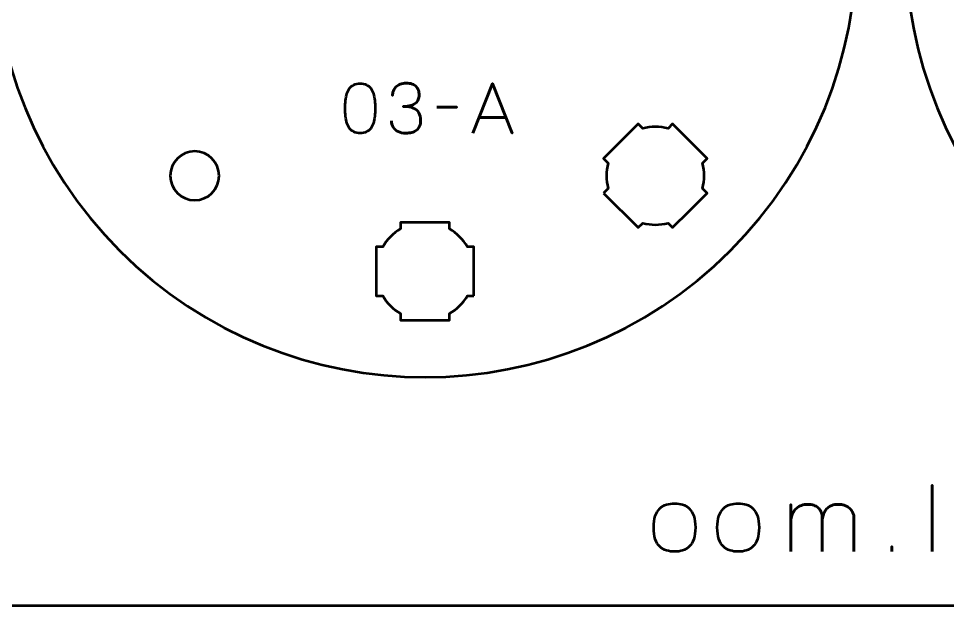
# Model space of a CAD drawing. Header units: centimetres. Extents: x -21 to 0, y -29.7 to 0.
# Drawn here: x -11.3 to -5.59, y -29.7 to -26.1 of the extents above; entities that cross this region are included whole.
import ezdxf

# ---------------------------------------------------------------- set-up
doc = ezdxf.new("R2010")
doc.units = ezdxf.units.CM
doc.header["$MEASUREMENT"] = 0
doc.layers.add('Layer 1', color=7, linetype='Continuous')

msp = doc.modelspace()

# ---------------------------------------------------------------- linework, layer by layer
at = {"layer": 'Layer 1', "color": 1, "lineweight": 53}
msp.add_open_spline([(-21.00003, -29.19995), (-21.00003, -29.19995), (-21.00003, -2.29992), (-21.00003, -2.29992), (-21.00003, -2.29992), (-21.00003, -2.21709), (-20.93286, -2.14992), (-20.85003, -2.14992), (-20.85003, -2.14992), (-20.7672, -2.14992), (-20.70003, -2.08275), (-20.70003, -1.99992), (-20.70003, -1.99992), (-20.70003, -1.91709), (-20.7672, -1.84992), (-20.85003, -1.84992), (-20.85003, -1.84992), (-20.93286, -1.84992), (-21.00003, -1.78275), (-21.00003, -1.69992), (-21.00003, -1.69992), (-21.00003, -1.61709), (-20.93286, -1.54992), (-20.85003, -1.54992), (-20.85003, -1.54992), (-20.7672, -1.54992), (-20.70003, -1.48275), (-20.70003, -1.39992), (-20.70003, -1.39992), (-20.70003, -1.31709), (-20.7672, -1.24992), (-20.85003, -1.24992), (-20.85003, -1.24992), (-20.93286, -1.24992), (-21.00003, -1.18275), (-21.00003, -1.09992), (-21.00003, -1.09992), (-21.00003, -1.09992), (-21.00003, -0.49992), (-21.00003, -0.49992), (-21.00003, -0.49992), (-21.00003, -0.22295), (-20.77694, 0.00004), (-20.49994, 0.00004), (-20.49994, 0.00004), (-20.49994, 0.00004), (-0.50008, 0.00004), (-0.50008, 0.00004), (-0.50008, 0.00004), (-0.22294, 0.00004), (0.00002, -0.22295), (0.00002, -0.49992), (0.00002, -0.49992), (0.00002, -0.49992), (0.00002, -29.19995), (0.00002, -29.19995), (0.00002, -29.19995), (0.00002, -29.47695), (-0.22294, -29.70004), (-0.50008, -29.70004), (-0.50008, -29.70004), (-0.50008, -29.70004), (-20.49994, -29.70004), (-20.49994, -29.70004), (-20.49994, -29.70004), (-20.77694, -29.70004), (-21.00003, -29.47695), (-21.00003, -29.19995)], degree=3, knots=[0, 0, 0, 0, 0.0588235, 0.0588235, 0.0588235, 0.0588235, 0.1176471, 0.1176471, 0.1176471, 0.1176471, 0.1764706, 0.1764706, 0.1764706, 0.1764706, 0.2352941, 0.2352941, 0.2352941, 0.2352941, 0.2941176, 0.2941176, 0.2941176, 0.2941176, 0.3529412, 0.3529412, 0.3529412, 0.3529412, 0.4117647, 0.4117647, 0.4117647, 0.4117647, 0.4705882, 0.4705882, 0.4705882, 0.4705882, 0.5294118, 0.5294118, 0.5294118, 0.5294118, 0.5882353, 0.5882353, 0.5882353, 0.5882353, 0.6470588, 0.6470588, 0.6470588, 0.6470588, 0.7058824, 0.7058824, 0.7058824, 0.7058824, 0.7647059, 0.7647059, 0.7647059, 0.7647059, 0.8235294, 0.8235294, 0.8235294, 0.8235294, 0.8823529, 0.8823529, 0.8823529, 0.8823529, 0.9411765, 0.9411765, 0.9411765, 0.9411765, 1, 1, 1, 1], dxfattribs=at)
at = {"layer": 'Layer 1', "color": 3, "lineweight": 53}
for points in [[(-10.67382, -23.7761), (-9.63912, -22.7414), (-7.96088, -22.7414), (-6.92615, -23.77613), (-6.92615, -23.77613), (-5.89145, -24.81083), (-5.89145, -26.48907), (-6.92615, -27.52377), (-6.92615, -27.52377), (-7.96088, -28.55849), (-9.63912, -28.55849), (-10.67382, -27.52379), (-10.67382, -27.52379), (-11.70855, -26.48907), (-11.70855, -24.81083), (-10.67382, -23.7761)], [(-1.32618, -23.77616), (-0.29148, -24.81086), (-0.29148, -26.4891), (-1.32621, -27.52383), (-1.32621, -27.52383), (-2.36091, -28.55853), (-4.03915, -28.55853), (-5.07385, -27.52383), (-5.07385, -27.52383), (-6.10857, -26.4891), (-6.10857, -24.81086), (-5.07387, -23.77616), (-5.07387, -23.77616), (-4.03915, -22.74143), (-2.36091, -22.74143), (-1.32618, -23.77616)]]:
    msp.add_open_spline(points, degree=3, knots=[0, 0, 0, 0, 0.25, 0.25, 0.25, 0.25, 0.5, 0.5, 0.5, 0.5, 0.75, 0.75, 0.75, 0.75, 1, 1, 1, 1], dxfattribs=at)
at = {"layer": 'Layer 1', "color": 5, "lineweight": 53}
for points, knots in [([(-9.19835, -26.80271), (-9.18354, -26.80264), (-9.17077, -26.80003), (-9.16011, -26.79495), (-9.16011, -26.79495), (-9.14953, -26.78987), (-9.14071, -26.7826), (-9.13366, -26.77336), (-9.13366, -26.77336), (-9.12667, -26.76405), (-9.12117, -26.75304), (-9.11708, -26.74034), (-9.11708, -26.74034), (-9.11305, -26.72764), (-9.11016, -26.71374), (-9.10854, -26.6985), (-9.10854, -26.6985), (-9.10684, -26.68326), (-9.106, -26.66724), (-9.10607, -26.65031), (-9.10607, -26.65031), (-9.106, -26.63345), (-9.10684, -26.61743), (-9.10854, -26.60226), (-9.10854, -26.60226), (-9.11016, -26.58709), (-9.11305, -26.57312), (-9.11708, -26.56042), (-9.11708, -26.56042), (-9.12117, -26.54779), (-9.12667, -26.53679), (-9.13366, -26.5274), (-9.13366, -26.5274), (-9.14071, -26.51809), (-9.14953, -26.51082), (-9.16011, -26.50574), (-9.16011, -26.50574), (-9.17077, -26.50059), (-9.18354, -26.49798), (-9.19835, -26.49791), (-9.19835, -26.49791), (-9.21317, -26.49798), (-9.22594, -26.50059), (-9.2366, -26.50574), (-9.2366, -26.50574), (-9.24718, -26.51082), (-9.256, -26.51809), (-9.26305, -26.5274), (-9.26305, -26.5274), (-9.27004, -26.53679), (-9.27554, -26.54779), (-9.27963, -26.56042), (-9.27963, -26.56042), (-9.28366, -26.57312), (-9.28655, -26.58709), (-9.28817, -26.60226), (-9.28817, -26.60226), (-9.28986, -26.61743), (-9.29071, -26.63345), (-9.29064, -26.65031), (-9.29064, -26.65031), (-9.29071, -26.66724), (-9.28986, -26.68326), (-9.28817, -26.6985), (-9.28817, -26.6985), (-9.28655, -26.71374), (-9.28366, -26.72764), (-9.27963, -26.74034), (-9.27963, -26.74034), (-9.27554, -26.75304), (-9.27004, -26.76405), (-9.26305, -26.77336), (-9.26305, -26.77336), (-9.256, -26.7826), (-9.24718, -26.78987), (-9.2366, -26.79495), (-9.2366, -26.79495), (-9.22594, -26.80003), (-9.21317, -26.80264), (-9.19835, -26.80271)], [0, 0, 0, 0, 0.05, 0.05, 0.05, 0.05, 0.1, 0.1, 0.1, 0.1, 0.15, 0.15, 0.15, 0.15, 0.2, 0.2, 0.2, 0.2, 0.25, 0.25, 0.25, 0.25, 0.3, 0.3, 0.3, 0.3, 0.35, 0.35, 0.35, 0.35, 0.4, 0.4, 0.4, 0.4, 0.45, 0.45, 0.45, 0.45, 0.5, 0.5, 0.5, 0.5, 0.55, 0.55, 0.55, 0.55, 0.6, 0.6, 0.6, 0.6, 0.65, 0.65, 0.65, 0.65, 0.7, 0.7, 0.7, 0.7, 0.75, 0.75, 0.75, 0.75, 0.8, 0.8, 0.8, 0.8, 0.85, 0.85, 0.85, 0.85, 0.9, 0.9, 0.9, 0.9, 0.95, 0.95, 0.95, 0.95, 1, 1, 1, 1]), ([(-9.19835, -26.80271), (-9.18354, -26.80264), (-9.17077, -26.80003), (-9.16011, -26.79495), (-9.16011, -26.79495), (-9.14953, -26.78987), (-9.14071, -26.7826), (-9.13366, -26.77336), (-9.13366, -26.77336), (-9.12667, -26.76405), (-9.12117, -26.75304), (-9.11708, -26.74034), (-9.11708, -26.74034), (-9.11305, -26.72764), (-9.11016, -26.71374), (-9.10854, -26.6985), (-9.10854, -26.6985), (-9.10684, -26.68326), (-9.106, -26.66724), (-9.10607, -26.65031), (-9.10607, -26.65031), (-9.106, -26.63345), (-9.10684, -26.61743), (-9.10854, -26.60226), (-9.10854, -26.60226), (-9.11016, -26.58709), (-9.11305, -26.57312), (-9.11708, -26.56042), (-9.11708, -26.56042), (-9.12117, -26.54779), (-9.12667, -26.53679), (-9.13366, -26.5274), (-9.13366, -26.5274), (-9.14071, -26.51809), (-9.14953, -26.51082), (-9.16011, -26.50574), (-9.16011, -26.50574), (-9.17077, -26.50059), (-9.18354, -26.49798), (-9.19835, -26.49791), (-9.19835, -26.49791), (-9.21317, -26.49798), (-9.22594, -26.50059), (-9.2366, -26.50574), (-9.2366, -26.50574), (-9.24718, -26.51082), (-9.256, -26.51809), (-9.26305, -26.5274), (-9.26305, -26.5274), (-9.27004, -26.53679), (-9.27554, -26.54779), (-9.27963, -26.56042), (-9.27963, -26.56042), (-9.28366, -26.57312), (-9.28655, -26.58709), (-9.28817, -26.60226), (-9.28817, -26.60226), (-9.28986, -26.61743), (-9.29071, -26.63345), (-9.29064, -26.65031), (-9.29064, -26.65031), (-9.29071, -26.66724), (-9.28986, -26.68326), (-9.28817, -26.6985), (-9.28817, -26.6985), (-9.28655, -26.71374), (-9.28366, -26.72764), (-9.27963, -26.74034), (-9.27963, -26.74034), (-9.27554, -26.75304), (-9.27004, -26.76405), (-9.26305, -26.77336), (-9.26305, -26.77336), (-9.256, -26.7826), (-9.24718, -26.78987), (-9.2366, -26.79495), (-9.2366, -26.79495), (-9.22594, -26.80003), (-9.21317, -26.80264), (-9.19835, -26.80271)], [0, 0, 0, 0, 0.05, 0.05, 0.05, 0.05, 0.1, 0.1, 0.1, 0.1, 0.15, 0.15, 0.15, 0.15, 0.2, 0.2, 0.2, 0.2, 0.25, 0.25, 0.25, 0.25, 0.3, 0.3, 0.3, 0.3, 0.35, 0.35, 0.35, 0.35, 0.4, 0.4, 0.4, 0.4, 0.45, 0.45, 0.45, 0.45, 0.5, 0.5, 0.5, 0.5, 0.55, 0.55, 0.55, 0.55, 0.6, 0.6, 0.6, 0.6, 0.65, 0.65, 0.65, 0.65, 0.7, 0.7, 0.7, 0.7, 0.75, 0.75, 0.75, 0.75, 0.8, 0.8, 0.8, 0.8, 0.85, 0.85, 0.85, 0.85, 0.9, 0.9, 0.9, 0.9, 0.95, 0.95, 0.95, 0.95, 1, 1, 1, 1]), ([(-9.00574, -26.72609), (-9.00567, -26.74133), (-9.00214, -26.75459), (-8.99516, -26.76609), (-8.99516, -26.76609), (-8.98817, -26.77752), (-8.97822, -26.78648), (-8.96524, -26.7929), (-8.96524, -26.7929), (-8.95226, -26.79932), (-8.93667, -26.80257), (-8.91853, -26.80271), (-8.91853, -26.80271), (-8.90492, -26.80271), (-8.89257, -26.8013), (-8.88135, -26.79834), (-8.88135, -26.79834), (-8.8702, -26.79537), (-8.86061, -26.79079), (-8.85249, -26.78451), (-8.85249, -26.78451), (-8.84438, -26.77823), (-8.83817, -26.77011), (-8.83373, -26.76024), (-8.83373, -26.76024), (-8.82935, -26.75029), (-8.82717, -26.73836), (-8.8271, -26.72439), (-8.8271, -26.72439), (-8.82702, -26.70577), (-8.83083, -26.69003), (-8.83838, -26.67726), (-8.83838, -26.67726), (-8.84593, -26.66449), (-8.85765, -26.6549), (-8.87338, -26.64834), (-8.87338, -26.64834), (-8.88911, -26.64177), (-8.90929, -26.63846), (-8.93377, -26.63846), (-8.93377, -26.63846), (-8.9155, -26.63853), (-8.90019, -26.63684), (-8.8877, -26.63338), (-8.8877, -26.63338), (-8.87528, -26.62992), (-8.86534, -26.62505), (-8.85786, -26.6187), (-8.85786, -26.6187), (-8.85038, -26.61242), (-8.84495, -26.60494), (-8.8417, -26.59634), (-8.8417, -26.59634), (-8.83838, -26.5878), (-8.83676, -26.57842), (-8.83683, -26.56819), (-8.83683, -26.56819), (-8.83676, -26.55795), (-8.83817, -26.5485), (-8.84099, -26.53975), (-8.84099, -26.53975), (-8.84375, -26.531), (-8.84826, -26.52331), (-8.8544, -26.51675), (-8.8544, -26.51675), (-8.86054, -26.51019), (-8.86865, -26.50504), (-8.8786, -26.50137), (-8.8786, -26.50137), (-8.88862, -26.4977), (-8.90083, -26.49587), (-8.91515, -26.4958), (-8.91515, -26.4958), (-8.9294, -26.49587), (-8.94189, -26.49798), (-8.95247, -26.50208), (-8.95247, -26.50208), (-8.96313, -26.50617), (-8.97187, -26.51174), (-8.97893, -26.51887), (-8.97893, -26.51887), (-8.98591, -26.52599), (-8.99114, -26.53411), (-8.99459, -26.54328), (-8.99459, -26.54328), (-8.99812, -26.55245), (-8.99981, -26.56219), (-8.99981, -26.57242), (-8.99981, -26.57242), (-8.99981, -26.56219), (-8.99812, -26.55245), (-8.99459, -26.54328), (-8.99459, -26.54328), (-8.99114, -26.53411), (-8.98591, -26.52599), (-8.97893, -26.51887), (-8.97893, -26.51887), (-8.97187, -26.51174), (-8.96313, -26.50617), (-8.95247, -26.50208), (-8.95247, -26.50208), (-8.94189, -26.49798), (-8.9294, -26.49587), (-8.91515, -26.4958), (-8.91515, -26.4958), (-8.90083, -26.49587), (-8.88862, -26.4977), (-8.8786, -26.50137), (-8.8786, -26.50137), (-8.86865, -26.50504), (-8.86054, -26.51019), (-8.8544, -26.51675), (-8.8544, -26.51675), (-8.84826, -26.52331), (-8.84375, -26.531), (-8.84099, -26.53975), (-8.84099, -26.53975), (-8.83817, -26.5485), (-8.83676, -26.55795), (-8.83683, -26.56819), (-8.83683, -26.56819), (-8.83676, -26.57842), (-8.83838, -26.5878), (-8.8417, -26.59634), (-8.8417, -26.59634), (-8.84495, -26.60494), (-8.85038, -26.61242), (-8.85786, -26.6187), (-8.85786, -26.6187), (-8.86534, -26.62505), (-8.87528, -26.62992), (-8.8877, -26.63338), (-8.8877, -26.63338), (-8.90019, -26.63684), (-8.9155, -26.63853), (-8.93377, -26.63846), (-8.93377, -26.63846), (-8.90929, -26.63846), (-8.88911, -26.64177), (-8.87338, -26.64834), (-8.87338, -26.64834), (-8.85765, -26.6549), (-8.84593, -26.66449), (-8.83838, -26.67726), (-8.83838, -26.67726), (-8.83083, -26.69003), (-8.82702, -26.70577), (-8.8271, -26.72439), (-8.8271, -26.72439), (-8.82717, -26.73836), (-8.82935, -26.75029), (-8.83373, -26.76024), (-8.83373, -26.76024), (-8.83817, -26.77011), (-8.84438, -26.77823), (-8.85249, -26.78451), (-8.85249, -26.78451), (-8.86061, -26.79079), (-8.8702, -26.79537), (-8.88135, -26.79834), (-8.88135, -26.79834), (-8.89257, -26.8013), (-8.90492, -26.80271), (-8.91853, -26.80271), (-8.91853, -26.80271), (-8.93667, -26.80257), (-8.95226, -26.79932), (-8.96524, -26.7929), (-8.96524, -26.7929), (-8.97822, -26.78648), (-8.98817, -26.77752), (-8.99516, -26.76609), (-8.99516, -26.76609), (-9.00214, -26.75459), (-9.00567, -26.74133), (-9.00574, -26.72609)], [0, 0, 0, 0, 0.0227273, 0.0227273, 0.0227273, 0.0227273, 0.0454545, 0.0454545, 0.0454545, 0.0454545, 0.0681818, 0.0681818, 0.0681818, 0.0681818, 0.0909091, 0.0909091, 0.0909091, 0.0909091, 0.1136364, 0.1136364, 0.1136364, 0.1136364, 0.1363636, 0.1363636, 0.1363636, 0.1363636, 0.1590909, 0.1590909, 0.1590909, 0.1590909, 0.1818182, 0.1818182, 0.1818182, 0.1818182, 0.2045455, 0.2045455, 0.2045455, 0.2045455, 0.2272727, 0.2272727, 0.2272727, 0.2272727, 0.25, 0.25, 0.25, 0.25, 0.2727273, 0.2727273, 0.2727273, 0.2727273, 0.2954545, 0.2954545, 0.2954545, 0.2954545, 0.3181818, 0.3181818, 0.3181818, 0.3181818, 0.3409091, 0.3409091, 0.3409091, 0.3409091, 0.3636364, 0.3636364, 0.3636364, 0.3636364, 0.3863636, 0.3863636, 0.3863636, 0.3863636, 0.4090909, 0.4090909, 0.4090909, 0.4090909, 0.4318182, 0.4318182, 0.4318182, 0.4318182, 0.4545455, 0.4545455, 0.4545455, 0.4545455, 0.4772727, 0.4772727, 0.4772727, 0.4772727, 0.5, 0.5, 0.5, 0.5, 0.5227273, 0.5227273, 0.5227273, 0.5227273, 0.5454545, 0.5454545, 0.5454545, 0.5454545, 0.5681818, 0.5681818, 0.5681818, 0.5681818, 0.5909091, 0.5909091, 0.5909091, 0.5909091, 0.6136364, 0.6136364, 0.6136364, 0.6136364, 0.6363636, 0.6363636, 0.6363636, 0.6363636, 0.6590909, 0.6590909, 0.6590909, 0.6590909, 0.6818182, 0.6818182, 0.6818182, 0.6818182, 0.7045455, 0.7045455, 0.7045455, 0.7045455, 0.7272727, 0.7272727, 0.7272727, 0.7272727, 0.75, 0.75, 0.75, 0.75, 0.7727273, 0.7727273, 0.7727273, 0.7727273, 0.7954545, 0.7954545, 0.7954545, 0.7954545, 0.8181818, 0.8181818, 0.8181818, 0.8181818, 0.8409091, 0.8409091, 0.8409091, 0.8409091, 0.8636364, 0.8636364, 0.8636364, 0.8636364, 0.8863636, 0.8863636, 0.8863636, 0.8863636, 0.9090909, 0.9090909, 0.9090909, 0.9090909, 0.9318182, 0.9318182, 0.9318182, 0.9318182, 0.9545455, 0.9545455, 0.9545455, 0.9545455, 0.9772727, 0.9772727, 0.9772727, 0.9772727, 1, 1, 1, 1]), ([(-8.50706, -26.80271), (-8.50706, -26.80271), (-8.38599, -26.49749), (-8.38599, -26.49749), (-8.38599, -26.49749), (-8.38599, -26.49749), (-8.26449, -26.80271), (-8.26449, -26.80271), (-8.26449, -26.80271), (-8.26449, -26.80271), (-8.38599, -26.49749), (-8.38599, -26.49749), (-8.38599, -26.49749), (-8.38599, -26.49749), (-8.50706, -26.80271), (-8.50706, -26.80271)], [0, 0, 0, 0, 0.25, 0.25, 0.25, 0.25, 0.5, 0.5, 0.5, 0.5, 0.75, 0.75, 0.75, 0.75, 1, 1, 1, 1]), ([(-8.72719, -26.64311), (-8.72719, -26.64311), (-8.604, -26.64311), (-8.604, -26.64311), (-8.604, -26.64311), (-8.604, -26.64311), (-8.72719, -26.64311), (-8.72719, -26.64311)], [0, 0, 0, 0, 0.5, 0.5, 0.5, 0.5, 1, 1, 1, 1]), ([(-8.46896, -26.70661), (-8.46896, -26.70661), (-8.30302, -26.70661), (-8.30302, -26.70661), (-8.30302, -26.70661), (-8.30302, -26.70661), (-8.46896, -26.70661), (-8.46896, -26.70661)], [0, 0, 0, 0, 0.5, 0.5, 0.5, 0.5, 1, 1, 1, 1]), ([(-5.68551, -29.36992), (-5.68551, -29.36992), (-5.68551, -28.96296), (-5.68551, -28.96296), (-5.68551, -28.96296), (-5.68551, -28.96296), (-5.68551, -29.36992), (-5.68551, -29.36992)], [0, 0, 0, 0, 0.5, 0.5, 0.5, 0.5, 1, 1, 1, 1]), ([(-7.2682, -29.36992), (-7.25042, -29.37001), (-7.23387, -29.36776), (-7.21844, -29.36296), (-7.21844, -29.36296), (-7.20301, -29.35816), (-7.18937, -29.35016), (-7.1777, -29.33897), (-7.1777, -29.33897), (-7.16594, -29.32778), (-7.15682, -29.31263), (-7.15014, -29.29344), (-7.15014, -29.29344), (-7.14356, -29.27434), (-7.14017, -29.25054), (-7.14007, -29.22204), (-7.14007, -29.22204), (-7.14017, -29.19363), (-7.14356, -29.16992), (-7.15014, -29.15092), (-7.15014, -29.15092), (-7.15682, -29.13191), (-7.16594, -29.11677), (-7.1777, -29.10557), (-7.1777, -29.10557), (-7.18937, -29.09447), (-7.20301, -29.08648), (-7.21844, -29.08168), (-7.21844, -29.08168), (-7.23387, -29.07688), (-7.25042, -29.07462), (-7.2682, -29.07472), (-7.2682, -29.07472), (-7.28579, -29.07462), (-7.30235, -29.07688), (-7.31778, -29.08168), (-7.31778, -29.08168), (-7.33321, -29.08648), (-7.34675, -29.09447), (-7.35851, -29.10557), (-7.35851, -29.10557), (-7.37027, -29.11677), (-7.37949, -29.13191), (-7.38617, -29.15092), (-7.38617, -29.15092), (-7.39285, -29.16992), (-7.39624, -29.19363), (-7.39633, -29.22204), (-7.39633, -29.22204), (-7.39624, -29.25054), (-7.39285, -29.27434), (-7.38617, -29.29344), (-7.38617, -29.29344), (-7.37949, -29.31263), (-7.37027, -29.32778), (-7.35851, -29.33897), (-7.35851, -29.33897), (-7.34675, -29.35016), (-7.33321, -29.35816), (-7.31778, -29.36296), (-7.31778, -29.36296), (-7.30235, -29.36776), (-7.28579, -29.37001), (-7.2682, -29.36992)], [0, 0, 0, 0, 0.0625, 0.0625, 0.0625, 0.0625, 0.125, 0.125, 0.125, 0.125, 0.1875, 0.1875, 0.1875, 0.1875, 0.25, 0.25, 0.25, 0.25, 0.3125, 0.3125, 0.3125, 0.3125, 0.375, 0.375, 0.375, 0.375, 0.4375, 0.4375, 0.4375, 0.4375, 0.5, 0.5, 0.5, 0.5, 0.5625, 0.5625, 0.5625, 0.5625, 0.625, 0.625, 0.625, 0.625, 0.6875, 0.6875, 0.6875, 0.6875, 0.75, 0.75, 0.75, 0.75, 0.8125, 0.8125, 0.8125, 0.8125, 0.875, 0.875, 0.875, 0.875, 0.9375, 0.9375, 0.9375, 0.9375, 1, 1, 1, 1]), ([(-7.2682, -29.36992), (-7.25042, -29.37001), (-7.23387, -29.36776), (-7.21844, -29.36296), (-7.21844, -29.36296), (-7.20301, -29.35816), (-7.18937, -29.35016), (-7.1777, -29.33897), (-7.1777, -29.33897), (-7.16594, -29.32778), (-7.15682, -29.31263), (-7.15014, -29.29344), (-7.15014, -29.29344), (-7.14356, -29.27434), (-7.14017, -29.25054), (-7.14007, -29.22204), (-7.14007, -29.22204), (-7.14017, -29.19363), (-7.14356, -29.16992), (-7.15014, -29.15092), (-7.15014, -29.15092), (-7.15682, -29.13191), (-7.16594, -29.11677), (-7.1777, -29.10557), (-7.1777, -29.10557), (-7.18937, -29.09447), (-7.20301, -29.08648), (-7.21844, -29.08168), (-7.21844, -29.08168), (-7.23387, -29.07688), (-7.25042, -29.07462), (-7.2682, -29.07472), (-7.2682, -29.07472), (-7.28579, -29.07462), (-7.30235, -29.07688), (-7.31778, -29.08168), (-7.31778, -29.08168), (-7.33321, -29.08648), (-7.34675, -29.09447), (-7.35851, -29.10557), (-7.35851, -29.10557), (-7.37027, -29.11677), (-7.37949, -29.13191), (-7.38617, -29.15092), (-7.38617, -29.15092), (-7.39285, -29.16992), (-7.39624, -29.19363), (-7.39633, -29.22204), (-7.39633, -29.22204), (-7.39624, -29.25054), (-7.39285, -29.27434), (-7.38617, -29.29344), (-7.38617, -29.29344), (-7.37949, -29.31263), (-7.37027, -29.32778), (-7.35851, -29.33897), (-7.35851, -29.33897), (-7.34675, -29.35016), (-7.33321, -29.35816), (-7.31778, -29.36296), (-7.31778, -29.36296), (-7.30235, -29.36776), (-7.28579, -29.37001), (-7.2682, -29.36992)], [0, 0, 0, 0, 0.0625, 0.0625, 0.0625, 0.0625, 0.125, 0.125, 0.125, 0.125, 0.1875, 0.1875, 0.1875, 0.1875, 0.25, 0.25, 0.25, 0.25, 0.3125, 0.3125, 0.3125, 0.3125, 0.375, 0.375, 0.375, 0.375, 0.4375, 0.4375, 0.4375, 0.4375, 0.5, 0.5, 0.5, 0.5, 0.5625, 0.5625, 0.5625, 0.5625, 0.625, 0.625, 0.625, 0.625, 0.6875, 0.6875, 0.6875, 0.6875, 0.75, 0.75, 0.75, 0.75, 0.8125, 0.8125, 0.8125, 0.8125, 0.875, 0.875, 0.875, 0.875, 0.9375, 0.9375, 0.9375, 0.9375, 1, 1, 1, 1]), ([(-6.87761, -29.36992), (-6.85983, -29.37001), (-6.84328, -29.36776), (-6.82785, -29.36296), (-6.82785, -29.36296), (-6.81242, -29.35816), (-6.79878, -29.35016), (-6.78711, -29.33897), (-6.78711, -29.33897), (-6.77535, -29.32778), (-6.76623, -29.31263), (-6.75955, -29.29344), (-6.75955, -29.29344), (-6.75297, -29.27434), (-6.74958, -29.25054), (-6.74948, -29.22204), (-6.74948, -29.22204), (-6.74958, -29.19363), (-6.75297, -29.16992), (-6.75955, -29.15092), (-6.75955, -29.15092), (-6.76623, -29.13191), (-6.77535, -29.11677), (-6.78711, -29.10557), (-6.78711, -29.10557), (-6.79878, -29.09447), (-6.81242, -29.08648), (-6.82785, -29.08168), (-6.82785, -29.08168), (-6.84328, -29.07688), (-6.85983, -29.07462), (-6.87761, -29.07472), (-6.87761, -29.07472), (-6.8952, -29.07462), (-6.91176, -29.07688), (-6.92719, -29.08168), (-6.92719, -29.08168), (-6.94262, -29.08648), (-6.95616, -29.09447), (-6.96792, -29.10557), (-6.96792, -29.10557), (-6.97968, -29.11677), (-6.9889, -29.13191), (-6.99558, -29.15092), (-6.99558, -29.15092), (-7.00226, -29.16992), (-7.00565, -29.19363), (-7.00574, -29.22204), (-7.00574, -29.22204), (-7.00565, -29.25054), (-7.00226, -29.27434), (-6.99558, -29.29344), (-6.99558, -29.29344), (-6.9889, -29.31263), (-6.97968, -29.32778), (-6.96792, -29.33897), (-6.96792, -29.33897), (-6.95616, -29.35016), (-6.94262, -29.35816), (-6.92719, -29.36296), (-6.92719, -29.36296), (-6.91176, -29.36776), (-6.8952, -29.37001), (-6.87761, -29.36992)], [0, 0, 0, 0, 0.0625, 0.0625, 0.0625, 0.0625, 0.125, 0.125, 0.125, 0.125, 0.1875, 0.1875, 0.1875, 0.1875, 0.25, 0.25, 0.25, 0.25, 0.3125, 0.3125, 0.3125, 0.3125, 0.375, 0.375, 0.375, 0.375, 0.4375, 0.4375, 0.4375, 0.4375, 0.5, 0.5, 0.5, 0.5, 0.5625, 0.5625, 0.5625, 0.5625, 0.625, 0.625, 0.625, 0.625, 0.6875, 0.6875, 0.6875, 0.6875, 0.75, 0.75, 0.75, 0.75, 0.8125, 0.8125, 0.8125, 0.8125, 0.875, 0.875, 0.875, 0.875, 0.9375, 0.9375, 0.9375, 0.9375, 1, 1, 1, 1]), ([(-6.87761, -29.36992), (-6.85983, -29.37001), (-6.84328, -29.36776), (-6.82785, -29.36296), (-6.82785, -29.36296), (-6.81242, -29.35816), (-6.79878, -29.35016), (-6.78711, -29.33897), (-6.78711, -29.33897), (-6.77535, -29.32778), (-6.76623, -29.31263), (-6.75955, -29.29344), (-6.75955, -29.29344), (-6.75297, -29.27434), (-6.74958, -29.25054), (-6.74948, -29.22204), (-6.74948, -29.22204), (-6.74958, -29.19363), (-6.75297, -29.16992), (-6.75955, -29.15092), (-6.75955, -29.15092), (-6.76623, -29.13191), (-6.77535, -29.11677), (-6.78711, -29.10557), (-6.78711, -29.10557), (-6.79878, -29.09447), (-6.81242, -29.08648), (-6.82785, -29.08168), (-6.82785, -29.08168), (-6.84328, -29.07688), (-6.85983, -29.07462), (-6.87761, -29.07472), (-6.87761, -29.07472), (-6.8952, -29.07462), (-6.91176, -29.07688), (-6.92719, -29.08168), (-6.92719, -29.08168), (-6.94262, -29.08648), (-6.95616, -29.09447), (-6.96792, -29.10557), (-6.96792, -29.10557), (-6.97968, -29.11677), (-6.9889, -29.13191), (-6.99558, -29.15092), (-6.99558, -29.15092), (-7.00226, -29.16992), (-7.00565, -29.19363), (-7.00574, -29.22204), (-7.00574, -29.22204), (-7.00565, -29.25054), (-7.00226, -29.27434), (-6.99558, -29.29344), (-6.99558, -29.29344), (-6.9889, -29.31263), (-6.97968, -29.32778), (-6.96792, -29.33897), (-6.96792, -29.33897), (-6.95616, -29.35016), (-6.94262, -29.35816), (-6.92719, -29.36296), (-6.92719, -29.36296), (-6.91176, -29.36776), (-6.8952, -29.37001), (-6.87761, -29.36992)], [0, 0, 0, 0, 0.0625, 0.0625, 0.0625, 0.0625, 0.125, 0.125, 0.125, 0.125, 0.1875, 0.1875, 0.1875, 0.1875, 0.25, 0.25, 0.25, 0.25, 0.3125, 0.3125, 0.3125, 0.3125, 0.375, 0.375, 0.375, 0.375, 0.4375, 0.4375, 0.4375, 0.4375, 0.5, 0.5, 0.5, 0.5, 0.5625, 0.5625, 0.5625, 0.5625, 0.625, 0.625, 0.625, 0.625, 0.6875, 0.6875, 0.6875, 0.6875, 0.75, 0.75, 0.75, 0.75, 0.8125, 0.8125, 0.8125, 0.8125, 0.875, 0.875, 0.875, 0.875, 0.9375, 0.9375, 0.9375, 0.9375, 1, 1, 1, 1]), ([(-6.36172, -29.36992), (-6.36172, -29.36983), (-6.36172, -29.3671), (-6.36172, -29.36174), (-6.36172, -29.36174), (-6.36172, -29.35647), (-6.36172, -29.34922), (-6.36172, -29.3401), (-6.36172, -29.3401), (-6.36172, -29.33088), (-6.36172, -29.32053), (-6.36172, -29.30887), (-6.36172, -29.30887), (-6.36172, -29.2973), (-6.36172, -29.28516), (-6.36172, -29.27237), (-6.36172, -29.27237), (-6.36172, -29.25967), (-6.36172, -29.24715), (-6.36172, -29.23474), (-6.36172, -29.23474), (-6.36172, -29.22232), (-6.36172, -29.21065), (-6.36172, -29.19993), (-6.36172, -29.19993), (-6.36172, -29.18911), (-6.36172, -29.17989), (-6.36172, -29.17208), (-6.36172, -29.17208), (-6.36172, -29.16437), (-6.36172, -29.15882), (-6.36172, -29.15543), (-6.36172, -29.15543), (-6.36162, -29.15016), (-6.36247, -29.14424), (-6.36407, -29.13775), (-6.36407, -29.13775), (-6.36567, -29.13116), (-6.3684, -29.12458), (-6.37225, -29.11799), (-6.37225, -29.11799), (-6.37611, -29.11131), (-6.38147, -29.1052), (-6.38815, -29.09955), (-6.38815, -29.09955), (-6.39492, -29.09391), (-6.40339, -29.08939), (-6.41355, -29.08591), (-6.41355, -29.08591), (-6.42381, -29.08243), (-6.43603, -29.08055), (-6.45033, -29.08036), (-6.45033, -29.08036), (-6.46463, -29.08036), (-6.47743, -29.08234), (-6.48862, -29.08629), (-6.48862, -29.08629), (-6.49991, -29.09033), (-6.5096, -29.09588), (-6.51788, -29.10294), (-6.51788, -29.10294), (-6.52606, -29.11), (-6.53293, -29.11809), (-6.53829, -29.1273), (-6.53829, -29.1273), (-6.54365, -29.13643), (-6.54761, -29.14612), (-6.55024, -29.15647), (-6.55024, -29.15647), (-6.55287, -29.16672), (-6.55419, -29.17716), (-6.55419, -29.18761), (-6.55419, -29.18761), (-6.55419, -29.17716), (-6.55287, -29.16672), (-6.55024, -29.15647), (-6.55024, -29.15647), (-6.54761, -29.14612), (-6.54365, -29.13643), (-6.53829, -29.1273), (-6.53829, -29.1273), (-6.53293, -29.11809), (-6.52606, -29.11), (-6.51788, -29.10294), (-6.51788, -29.10294), (-6.5096, -29.09588), (-6.49991, -29.09033), (-6.48862, -29.08629), (-6.48862, -29.08629), (-6.47743, -29.08234), (-6.46463, -29.08036), (-6.45033, -29.08036), (-6.45033, -29.08036), (-6.43603, -29.08055), (-6.42381, -29.08243), (-6.41355, -29.08591), (-6.41355, -29.08591), (-6.40339, -29.08939), (-6.39492, -29.09391), (-6.38815, -29.09955), (-6.38815, -29.09955), (-6.38147, -29.1052), (-6.37611, -29.11131), (-6.37225, -29.11799), (-6.37225, -29.11799), (-6.3684, -29.12458), (-6.36567, -29.13116), (-6.36407, -29.13775), (-6.36407, -29.13775), (-6.36247, -29.14424), (-6.36162, -29.15016), (-6.36172, -29.15543), (-6.36172, -29.15543), (-6.36172, -29.15882), (-6.36172, -29.16437), (-6.36172, -29.17208), (-6.36172, -29.17208), (-6.36172, -29.17989), (-6.36172, -29.18911), (-6.36172, -29.19993), (-6.36172, -29.19993), (-6.36172, -29.21065), (-6.36172, -29.22232), (-6.36172, -29.23474), (-6.36172, -29.23474), (-6.36172, -29.24715), (-6.36172, -29.25967), (-6.36172, -29.27237), (-6.36172, -29.27237), (-6.36172, -29.28516), (-6.36172, -29.2973), (-6.36172, -29.30887), (-6.36172, -29.30887), (-6.36172, -29.32053), (-6.36172, -29.33088), (-6.36172, -29.3401), (-6.36172, -29.3401), (-6.36172, -29.34922), (-6.36172, -29.35647), (-6.36172, -29.36174), (-6.36172, -29.36174), (-6.36172, -29.3671), (-6.36172, -29.36983), (-6.36172, -29.36992)], [0, 0, 0, 0, 0.0277778, 0.0277778, 0.0277778, 0.0277778, 0.0555556, 0.0555556, 0.0555556, 0.0555556, 0.0833333, 0.0833333, 0.0833333, 0.0833333, 0.1111111, 0.1111111, 0.1111111, 0.1111111, 0.1388889, 0.1388889, 0.1388889, 0.1388889, 0.1666667, 0.1666667, 0.1666667, 0.1666667, 0.1944444, 0.1944444, 0.1944444, 0.1944444, 0.2222222, 0.2222222, 0.2222222, 0.2222222, 0.25, 0.25, 0.25, 0.25, 0.2777778, 0.2777778, 0.2777778, 0.2777778, 0.3055556, 0.3055556, 0.3055556, 0.3055556, 0.3333333, 0.3333333, 0.3333333, 0.3333333, 0.3611111, 0.3611111, 0.3611111, 0.3611111, 0.3888889, 0.3888889, 0.3888889, 0.3888889, 0.4166667, 0.4166667, 0.4166667, 0.4166667, 0.4444444, 0.4444444, 0.4444444, 0.4444444, 0.4722222, 0.4722222, 0.4722222, 0.4722222, 0.5, 0.5, 0.5, 0.5, 0.5277778, 0.5277778, 0.5277778, 0.5277778, 0.5555556, 0.5555556, 0.5555556, 0.5555556, 0.5833333, 0.5833333, 0.5833333, 0.5833333, 0.6111111, 0.6111111, 0.6111111, 0.6111111, 0.6388889, 0.6388889, 0.6388889, 0.6388889, 0.6666667, 0.6666667, 0.6666667, 0.6666667, 0.6944444, 0.6944444, 0.6944444, 0.6944444, 0.7222222, 0.7222222, 0.7222222, 0.7222222, 0.75, 0.75, 0.75, 0.75, 0.7777778, 0.7777778, 0.7777778, 0.7777778, 0.8055556, 0.8055556, 0.8055556, 0.8055556, 0.8333333, 0.8333333, 0.8333333, 0.8333333, 0.8611111, 0.8611111, 0.8611111, 0.8611111, 0.8888889, 0.8888889, 0.8888889, 0.8888889, 0.9166667, 0.9166667, 0.9166667, 0.9166667, 0.9444444, 0.9444444, 0.9444444, 0.9444444, 0.9722222, 0.9722222, 0.9722222, 0.9722222, 1, 1, 1, 1]), ([(-6.55419, -29.36992), (-6.55419, -29.36992), (-6.55419, -29.08036), (-6.55419, -29.08036), (-6.55419, -29.08036), (-6.55419, -29.08036), (-6.55419, -29.36992), (-6.55419, -29.36992)], [0, 0, 0, 0, 0.5, 0.5, 0.5, 0.5, 1, 1, 1, 1]), ([(-6.16755, -29.36992), (-6.16755, -29.36983), (-6.16755, -29.3671), (-6.16755, -29.36174), (-6.16755, -29.36174), (-6.16755, -29.35647), (-6.16755, -29.34922), (-6.16755, -29.3401), (-6.16755, -29.3401), (-6.16755, -29.33088), (-6.16755, -29.32053), (-6.16755, -29.30887), (-6.16755, -29.30887), (-6.16755, -29.2973), (-6.16755, -29.28516), (-6.16755, -29.27237), (-6.16755, -29.27237), (-6.16755, -29.25967), (-6.16755, -29.24715), (-6.16755, -29.23474), (-6.16755, -29.23474), (-6.16755, -29.22232), (-6.16755, -29.21065), (-6.16755, -29.19993), (-6.16755, -29.19993), (-6.16755, -29.18911), (-6.16755, -29.17989), (-6.16755, -29.17208), (-6.16755, -29.17208), (-6.16755, -29.16437), (-6.16755, -29.15882), (-6.16755, -29.15543), (-6.16755, -29.15543), (-6.16755, -29.15016), (-6.16858, -29.14424), (-6.17075, -29.13775), (-6.17075, -29.13775), (-6.17282, -29.13116), (-6.1762, -29.12458), (-6.18091, -29.11799), (-6.18091, -29.11799), (-6.18552, -29.11131), (-6.19163, -29.1052), (-6.19916, -29.09955), (-6.19916, -29.09955), (-6.20668, -29.09391), (-6.21581, -29.08939), (-6.22653, -29.08591), (-6.22653, -29.08591), (-6.23726, -29.08243), (-6.24977, -29.08055), (-6.26407, -29.08036), (-6.26407, -29.08036), (-6.27837, -29.08036), (-6.29097, -29.08234), (-6.30179, -29.08629), (-6.30179, -29.08629), (-6.31252, -29.09033), (-6.32174, -29.09588), (-6.32945, -29.10294), (-6.32945, -29.10294), (-6.33707, -29.11), (-6.34318, -29.11809), (-6.34798, -29.1273), (-6.34798, -29.1273), (-6.35278, -29.13643), (-6.35626, -29.14612), (-6.35842, -29.15647), (-6.35842, -29.15647), (-6.36068, -29.16672), (-6.36172, -29.17716), (-6.36172, -29.18761), (-6.36172, -29.18761), (-6.36172, -29.17716), (-6.36068, -29.16672), (-6.35842, -29.15647), (-6.35842, -29.15647), (-6.35626, -29.14612), (-6.35278, -29.13643), (-6.34798, -29.1273), (-6.34798, -29.1273), (-6.34318, -29.11809), (-6.33707, -29.11), (-6.32945, -29.10294), (-6.32945, -29.10294), (-6.32174, -29.09588), (-6.31252, -29.09033), (-6.30179, -29.08629), (-6.30179, -29.08629), (-6.29097, -29.08234), (-6.27837, -29.08036), (-6.26407, -29.08036), (-6.26407, -29.08036), (-6.24977, -29.08055), (-6.23726, -29.08243), (-6.22653, -29.08591), (-6.22653, -29.08591), (-6.21581, -29.08939), (-6.20668, -29.09391), (-6.19916, -29.09955), (-6.19916, -29.09955), (-6.19163, -29.1052), (-6.18552, -29.11131), (-6.18091, -29.11799), (-6.18091, -29.11799), (-6.1762, -29.12458), (-6.17282, -29.13116), (-6.17075, -29.13775), (-6.17075, -29.13775), (-6.16858, -29.14424), (-6.16755, -29.15016), (-6.16755, -29.15543), (-6.16755, -29.15543), (-6.16755, -29.15882), (-6.16755, -29.16437), (-6.16755, -29.17208), (-6.16755, -29.17208), (-6.16755, -29.17989), (-6.16755, -29.18911), (-6.16755, -29.19993), (-6.16755, -29.19993), (-6.16755, -29.21065), (-6.16755, -29.22232), (-6.16755, -29.23474), (-6.16755, -29.23474), (-6.16755, -29.24715), (-6.16755, -29.25967), (-6.16755, -29.27237), (-6.16755, -29.27237), (-6.16755, -29.28516), (-6.16755, -29.2973), (-6.16755, -29.30887), (-6.16755, -29.30887), (-6.16755, -29.32053), (-6.16755, -29.33088), (-6.16755, -29.3401), (-6.16755, -29.3401), (-6.16755, -29.34922), (-6.16755, -29.35647), (-6.16755, -29.36174), (-6.16755, -29.36174), (-6.16755, -29.3671), (-6.16755, -29.36983), (-6.16755, -29.36992)], [0, 0, 0, 0, 0.0277778, 0.0277778, 0.0277778, 0.0277778, 0.0555556, 0.0555556, 0.0555556, 0.0555556, 0.0833333, 0.0833333, 0.0833333, 0.0833333, 0.1111111, 0.1111111, 0.1111111, 0.1111111, 0.1388889, 0.1388889, 0.1388889, 0.1388889, 0.1666667, 0.1666667, 0.1666667, 0.1666667, 0.1944444, 0.1944444, 0.1944444, 0.1944444, 0.2222222, 0.2222222, 0.2222222, 0.2222222, 0.25, 0.25, 0.25, 0.25, 0.2777778, 0.2777778, 0.2777778, 0.2777778, 0.3055556, 0.3055556, 0.3055556, 0.3055556, 0.3333333, 0.3333333, 0.3333333, 0.3333333, 0.3611111, 0.3611111, 0.3611111, 0.3611111, 0.3888889, 0.3888889, 0.3888889, 0.3888889, 0.4166667, 0.4166667, 0.4166667, 0.4166667, 0.4444444, 0.4444444, 0.4444444, 0.4444444, 0.4722222, 0.4722222, 0.4722222, 0.4722222, 0.5, 0.5, 0.5, 0.5, 0.5277778, 0.5277778, 0.5277778, 0.5277778, 0.5555556, 0.5555556, 0.5555556, 0.5555556, 0.5833333, 0.5833333, 0.5833333, 0.5833333, 0.6111111, 0.6111111, 0.6111111, 0.6111111, 0.6388889, 0.6388889, 0.6388889, 0.6388889, 0.6666667, 0.6666667, 0.6666667, 0.6666667, 0.6944444, 0.6944444, 0.6944444, 0.6944444, 0.7222222, 0.7222222, 0.7222222, 0.7222222, 0.75, 0.75, 0.75, 0.75, 0.7777778, 0.7777778, 0.7777778, 0.7777778, 0.8055556, 0.8055556, 0.8055556, 0.8055556, 0.8333333, 0.8333333, 0.8333333, 0.8333333, 0.8611111, 0.8611111, 0.8611111, 0.8611111, 0.8888889, 0.8888889, 0.8888889, 0.8888889, 0.9166667, 0.9166667, 0.9166667, 0.9166667, 0.9444444, 0.9444444, 0.9444444, 0.9444444, 0.9722222, 0.9722222, 0.9722222, 0.9722222, 1, 1, 1, 1]), ([(-5.93443, -29.36992), (-5.93443, -29.36992), (-5.93443, -29.33888), (-5.93443, -29.33888), (-5.93443, -29.33888), (-5.93443, -29.33888), (-5.93443, -29.36992), (-5.93443, -29.36992)], [0, 0, 0, 0, 0.5, 0.5, 0.5, 0.5, 1, 1, 1, 1])]:
    msp.add_open_spline(points, degree=3, knots=knots, dxfattribs=at)
at = {"layer": 'Layer 1', "lineweight": 53}
for points, knots in [([(-7.70403, -27.17019), (-7.70403, -27.17019), (-7.6756, -27.14176), (-7.6756, -27.14176), (-7.6756, -27.14176), (-7.68917, -27.09096), (-7.68915, -27.03729), (-7.67559, -26.98649), (-7.67559, -26.98649), (-7.67559, -26.98649), (-7.70403, -26.95806), (-7.70403, -26.95806), (-7.70403, -26.95806), (-7.70403, -26.95806), (-7.49189, -26.74592), (-7.49189, -26.74592), (-7.49189, -26.74592), (-7.49189, -26.74592), (-7.46348, -26.77434), (-7.46348, -26.77434), (-7.46348, -26.77434), (-7.41266, -26.76077), (-7.35897, -26.76074), (-7.30813, -26.77429), (-7.30813, -26.77429), (-7.30813, -26.77429), (-7.27976, -26.74592), (-7.27976, -26.74592), (-7.27976, -26.74592), (-7.27976, -26.74592), (-7.17694, -26.84875), (-7.17694, -26.84875), (-7.17694, -26.84875), (-7.17694, -26.84875), (-7.1736, -26.852), (-7.1736, -26.852), (-7.1736, -26.852), (-7.1736, -26.852), (-7.17037, -26.85532), (-7.17037, -26.85532), (-7.17037, -26.85532), (-7.17037, -26.85532), (-7.06763, -26.95806), (-7.06763, -26.95806), (-7.06763, -26.95806), (-7.06763, -26.95806), (-7.09596, -26.98639), (-7.09596, -26.98639), (-7.09596, -26.98639), (-7.08237, -27.03724), (-7.08237, -27.09099), (-7.09596, -27.14186), (-7.09596, -27.14186), (-7.09596, -27.14186), (-7.06763, -27.17019), (-7.06763, -27.17019), (-7.06763, -27.17019), (-7.06763, -27.17019), (-7.16895, -27.2715), (-7.16895, -27.2715), (-7.16895, -27.2715), (-7.16895, -27.2715), (-7.1736, -27.27627), (-7.1736, -27.27627), (-7.1736, -27.27627), (-7.1736, -27.27627), (-7.17838, -27.28094), (-7.17838, -27.28094), (-7.17838, -27.28094), (-7.17838, -27.28094), (-7.27976, -27.38232), (-7.27976, -27.38232), (-7.27976, -27.38232), (-7.27976, -27.38232), (-7.30812, -27.35396), (-7.30812, -27.35396), (-7.30812, -27.35396), (-7.35896, -27.36753), (-7.41268, -27.36752), (-7.4635, -27.35393), (-7.4635, -27.35393), (-7.4635, -27.35393), (-7.49189, -27.38232), (-7.49189, -27.38232), (-7.49189, -27.38232), (-7.49189, -27.38232), (-7.70403, -27.17019), (-7.70403, -27.17019)], [0, 0, 0, 0, 0.0454545, 0.0454545, 0.0454545, 0.0454545, 0.0909091, 0.0909091, 0.0909091, 0.0909091, 0.1363636, 0.1363636, 0.1363636, 0.1363636, 0.1818182, 0.1818182, 0.1818182, 0.1818182, 0.2272727, 0.2272727, 0.2272727, 0.2272727, 0.2727273, 0.2727273, 0.2727273, 0.2727273, 0.3181818, 0.3181818, 0.3181818, 0.3181818, 0.3636364, 0.3636364, 0.3636364, 0.3636364, 0.4090909, 0.4090909, 0.4090909, 0.4090909, 0.4545455, 0.4545455, 0.4545455, 0.4545455, 0.5, 0.5, 0.5, 0.5, 0.5454545, 0.5454545, 0.5454545, 0.5454545, 0.5909091, 0.5909091, 0.5909091, 0.5909091, 0.6363636, 0.6363636, 0.6363636, 0.6363636, 0.6818182, 0.6818182, 0.6818182, 0.6818182, 0.7272727, 0.7272727, 0.7272727, 0.7272727, 0.7727273, 0.7727273, 0.7727273, 0.7727273, 0.8181818, 0.8181818, 0.8181818, 0.8181818, 0.8636364, 0.8636364, 0.8636364, 0.8636364, 0.9090909, 0.9090909, 0.9090909, 0.9090909, 0.9545455, 0.9545455, 0.9545455, 0.9545455, 1, 1, 1, 1]), ([(-10.21423, -26.91414), (-10.1314, -26.91414), (-10.06423, -26.98131), (-10.06423, -27.06414), (-10.06423, -27.06414), (-10.06423, -27.14697), (-10.1314, -27.21414), (-10.21423, -27.21414), (-10.21423, -27.21414), (-10.29706, -27.21414), (-10.36423, -27.14697), (-10.36423, -27.06414), (-10.36423, -27.06414), (-10.36423, -26.98131), (-10.29706, -26.91414), (-10.21423, -26.91414)], [0, 0, 0, 0, 0.25, 0.25, 0.25, 0.25, 0.5, 0.5, 0.5, 0.5, 0.75, 0.75, 0.75, 0.75, 1, 1, 1, 1]), ([(-8.49997, -27.79992), (-8.49997, -27.79992), (-8.54017, -27.79992), (-8.54017, -27.79992), (-8.54017, -27.79992), (-8.5665, -27.84544), (-8.60446, -27.88337), (-8.64997, -27.9097), (-8.64997, -27.9097), (-8.64997, -27.9097), (-8.64997, -27.94992), (-8.64997, -27.94992), (-8.64997, -27.94992), (-8.64997, -27.94992), (-8.94997, -27.94992), (-8.94997, -27.94992), (-8.94997, -27.94992), (-8.94997, -27.94992), (-8.94997, -27.90973), (-8.94997, -27.90973), (-8.94997, -27.90973), (-8.9955, -27.8834), (-9.03349, -27.84545), (-9.05985, -27.79992), (-9.05985, -27.79992), (-9.05985, -27.79992), (-9.09997, -27.79992), (-9.09997, -27.79992), (-9.09997, -27.79992), (-9.09997, -27.79992), (-9.09997, -27.6545), (-9.09997, -27.6545), (-9.09997, -27.6545), (-9.09997, -27.6545), (-9.10003, -27.64985), (-9.10003, -27.64985), (-9.10003, -27.64985), (-9.10003, -27.64985), (-9.09997, -27.64521), (-9.09997, -27.64521), (-9.09997, -27.64521), (-9.09997, -27.64521), (-9.09997, -27.49992), (-9.09997, -27.49992), (-9.09997, -27.49992), (-9.09997, -27.49992), (-9.0599, -27.49992), (-9.0599, -27.49992), (-9.0599, -27.49992), (-9.03355, -27.45435), (-8.99555, -27.41634), (-8.94997, -27.38998), (-8.94997, -27.38998), (-8.94997, -27.38998), (-8.94997, -27.34992), (-8.94997, -27.34992), (-8.94997, -27.34992), (-8.94997, -27.34992), (-8.80669, -27.34992), (-8.80669, -27.34992), (-8.80669, -27.34992), (-8.80669, -27.34992), (-8.80002, -27.34984), (-8.80002, -27.34984), (-8.80002, -27.34984), (-8.80002, -27.34984), (-8.79334, -27.34992), (-8.79334, -27.34992), (-8.79334, -27.34992), (-8.79334, -27.34992), (-8.64997, -27.34992), (-8.64997, -27.34992), (-8.64997, -27.34992), (-8.64997, -27.34992), (-8.64997, -27.39002), (-8.64997, -27.39002), (-8.64997, -27.39002), (-8.60443, -27.41638), (-8.56645, -27.45437), (-8.54012, -27.49992), (-8.54012, -27.49992), (-8.54012, -27.49992), (-8.49997, -27.49992), (-8.49997, -27.49992), (-8.49997, -27.49992), (-8.49997, -27.49992), (-8.49997, -27.79992), (-8.49997, -27.79992)], [0, 0, 0, 0, 0.0454545, 0.0454545, 0.0454545, 0.0454545, 0.0909091, 0.0909091, 0.0909091, 0.0909091, 0.1363636, 0.1363636, 0.1363636, 0.1363636, 0.1818182, 0.1818182, 0.1818182, 0.1818182, 0.2272727, 0.2272727, 0.2272727, 0.2272727, 0.2727273, 0.2727273, 0.2727273, 0.2727273, 0.3181818, 0.3181818, 0.3181818, 0.3181818, 0.3636364, 0.3636364, 0.3636364, 0.3636364, 0.4090909, 0.4090909, 0.4090909, 0.4090909, 0.4545455, 0.4545455, 0.4545455, 0.4545455, 0.5, 0.5, 0.5, 0.5, 0.5454545, 0.5454545, 0.5454545, 0.5454545, 0.5909091, 0.5909091, 0.5909091, 0.5909091, 0.6363636, 0.6363636, 0.6363636, 0.6363636, 0.6818182, 0.6818182, 0.6818182, 0.6818182, 0.7272727, 0.7272727, 0.7272727, 0.7272727, 0.7727273, 0.7727273, 0.7727273, 0.7727273, 0.8181818, 0.8181818, 0.8181818, 0.8181818, 0.8636364, 0.8636364, 0.8636364, 0.8636364, 0.9090909, 0.9090909, 0.9090909, 0.9090909, 0.9545455, 0.9545455, 0.9545455, 0.9545455, 1, 1, 1, 1])]:
    msp.add_open_spline(points, degree=3, knots=knots, dxfattribs=at)

doc.saveas('drawing.dxf')
